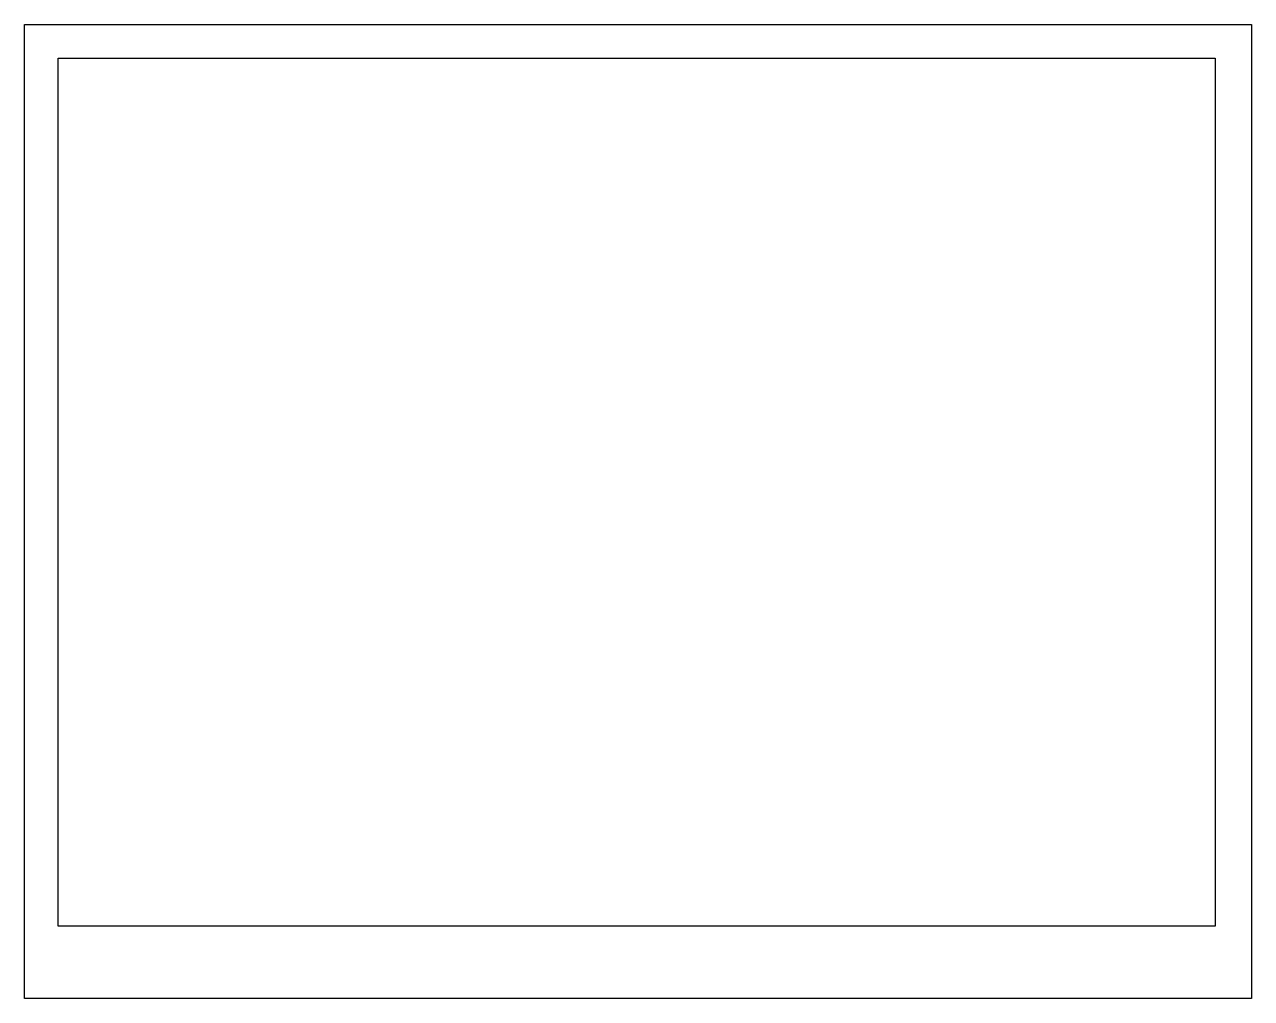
# Model space of a CAD drawing. Extents: x 100 to 195, y -135.4 to -60.
import ezdxf

# ---------------------------------------------------------------- set-up
doc = ezdxf.new("R2010")
doc.units = 0
doc.layers.add('BLACK', color=7, linetype='CONTINUOUS')

msp = doc.modelspace()

# ---------------------------------------------------------------- linework, layer by layer
at = {"layer": 'BLACK', "linetype": 'CONTINUOUS'}
for p, q in [((100, -60), (195, -60)), ((100, -135.4), (100, -60)), ((195, -60), (195, -135.4)), ((102.6, -62.6), (192.2, -62.6)), ((102.6, -129.8), (102.6, -62.6)), ((192.2, -62.6), (192.2, -129.8)), ((192.2, -129.8), (102.6, -129.8)), ((195, -135.4), (100, -135.4))]:
    msp.add_line(p, q, dxfattribs=at)

doc.saveas('drawing.dxf')
